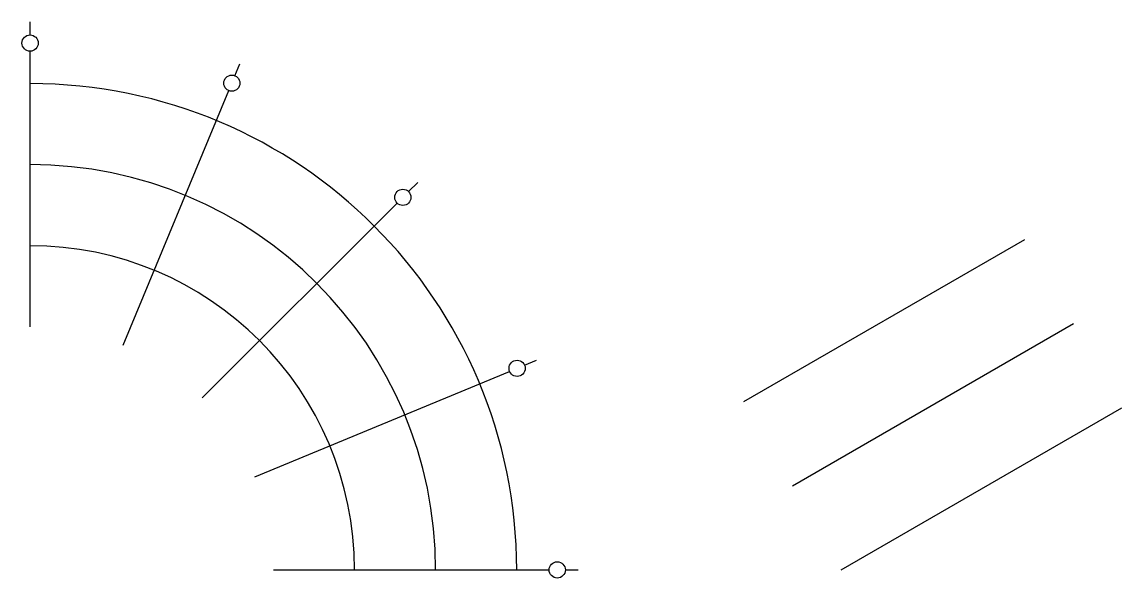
# Model space of a CAD drawing. Header units: millimetres. Extents: x 199500 to 267321, y -500 to 33800.
import ezdxf

# ---------------------------------------------------------------- set-up
doc = ezdxf.new("R2010")
doc.units = ezdxf.units.MM
doc.layers.add('S-GRID-IDEN', color=1, linetype='CONTINUOUS')

msp = doc.modelspace()

# ---------------------------------------------------------------- linework, layer by layer
at = {"layer": 'S-GRID-IDEN'}
for p, q in [((200000, 33000), (200000, 33800)), ((200000, 15000), (200000, 32000)), ((212628.553, 30488.025), (212934.7, 31227.128)), ((205740.251, 13858.193), (212245.87, 29564.145)), ((223334.524, 23334.524), (223900.209, 23900.209)), ((210606.602, 10606.602), (222627.417, 22627.417)), ((244000, 10392.305), (261320.508, 20392.305)), ((247000, 5196.152), (264320.508, 15196.152)), ((230488.025, 12628.553), (231227.128, 12934.7)), ((213858.193, 5740.251), (229564.145, 12245.87)), ((250000, 0), (267320.508, 10000)), ((215000, 0), (232000, 0)), ((233000, 0), (233800, 0))]:
    msp.add_line(p, q, dxfattribs=at)
for centre in [(200000, 32500), (212437.212, 30026.085), (222980.97, 22980.97), (230026.085, 12437.212), (232500, 0)]:
    msp.add_circle(centre, 500, dxfattribs=at)
for radius in [30000, 25000, 20000]:
    msp.add_arc((200000, 0), radius, 0, 90, dxfattribs=at)

doc.saveas('drawing.dxf')
